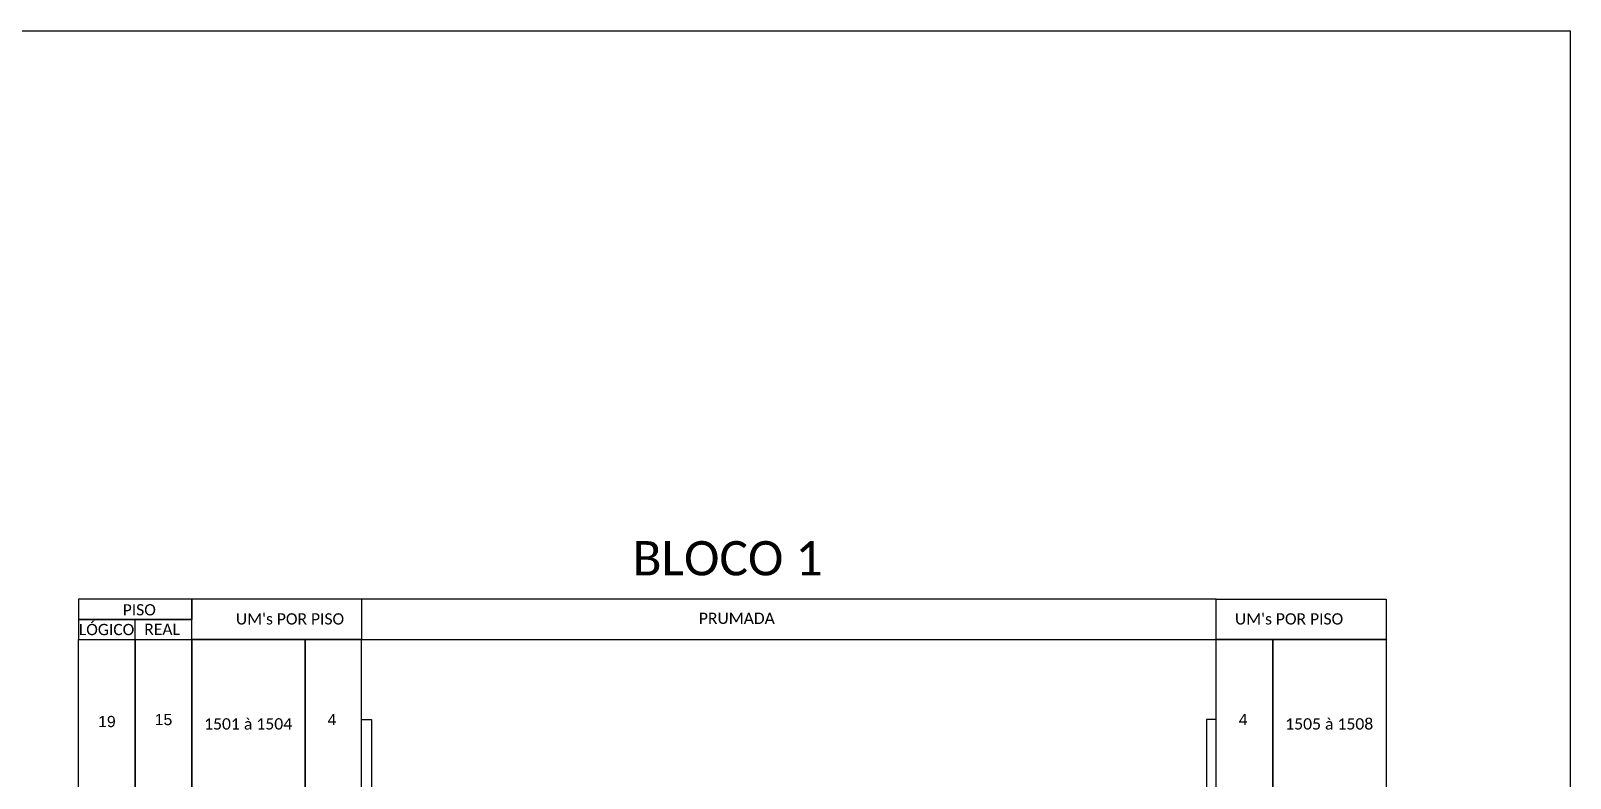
# Model space of a CAD drawing. Header units: millimetres. Extents: x 688550 to 690417, y 7458888 to 7459543.
# Drawn here: x 689244.8 to 689476.5, y 7459430.8 to 7459543.2 of the extents above; entities that cross this region are included whole.
import ezdxf
from ezdxf.enums import TextEntityAlignment as Align

# ---------------------------------------------------------------- set-up
doc = ezdxf.new("R2010")
doc.units = ezdxf.units.MM
doc.header["$LTSCALE"] = 3
doc.header["$MEASUREMENT"] = 0
doc.layers.add('label_cabos', color=7, linetype='Continuous')
doc.styles.add('ARIAL', font='arial.ttf')
doc.styles.add('WMF-Calibri0', font='calibri.ttf')

msp = doc.modelspace()

# ---------------------------------------------------------------- linework, layer by layer
for p, q in [((689423.18, 7459457.69), (689269.03, 7459457.69)), ((689269.03, 7459457.69), (689269.03, 7459457.69)), ((689269.03, 7459457.69), (689269.03, 7459454.66)), ((689269.03, 7459451.64), (689389.95, 7459451.64)), ((689269.03, 7459427.54), (689269.03, 7459451.64)), ((689269.03, 7459451.64), (689423.18, 7459451.64))]:
    msp.add_line(p, q)
for points in [[(688549.81, 7459543.25), (689476.45, 7459543.25), (689476.45, 7458888.05), (688549.81, 7458888.05)], [(689251.99, 7459451.64), (689260.51, 7459451.64), (689260.51, 7459427.54), (689251.99, 7459427.54)], [(689260.51, 7459451.64), (689269.03, 7459451.64), (689269.03, 7459427.54), (689260.51, 7459427.54)], [(689286.06, 7459451.64), (689269.03, 7459451.64), (689269.03, 7459427.54), (689286.06, 7459427.54)], [(689294.58, 7459451.64), (689286.06, 7459451.64), (689286.06, 7459427.54), (689294.58, 7459427.54)], [(689423.19, 7459451.64), (689431.71, 7459451.64), (689431.71, 7459427.54), (689423.19, 7459427.54)], [(689431.71, 7459451.64), (689448.75, 7459451.64), (689448.75, 7459427.54), (689431.71, 7459427.54)]]:
    msp.add_lwpolyline(points, close=True)
at = {"color": 0}
for points in [[(689251.99, 7459454.66), (689269.03, 7459454.66), (689269.03, 7459457.69), (689251.99, 7459457.69)], [(689251.99, 7459451.64), (689269.03, 7459451.64), (689269.03, 7459454.66), (689251.99, 7459454.66)]]:
    msp.add_lwpolyline(points, close=True, dxfattribs=at)
for points in [[(689294.59, 7459451.64), (689294.59, 7459457.69)], [(689423.18, 7459451.64), (689423.18, 7459457.69)], [(689260.51, 7459451.64), (689260.51, 7459454.66)]]:
    msp.add_lwpolyline(points)
at = {"color": 3}
for points in [[(689294.58, 7459439.59), (689296.04, 7459439.59), (689296.04, 7459423.89), (689296.04, 7459423.89), (689296.04, 7459423.89), (689296.04, 7459416.9), (689297.43, 7459415.56), (689296.04, 7459414.22), (689296.04, 7459410.02), (689294.58, 7459410.02)], [(689423.19, 7459439.59), (689421.73, 7459439.59), (689421.73, 7459423.89), (689421.73, 7459423.89), (689421.73, 7459423.89), (689421.73, 7459416.9), (689420.34, 7459415.56), (689421.73, 7459414.22), (689421.73, 7459410.02), (689423.19, 7459410.02)]]:
    msp.add_lwpolyline(points, dxfattribs=at)
at = {"layer": 'label_cabos', "linetype": 'Continuous'}
msp.add_lwpolyline([(689448.75, 7459451.64), (689423.18, 7459451.64), (689423.18, 7459457.69), (689448.75, 7459457.69)], close=True, dxfattribs=at)

# ---------------------------------------------------------------- texts
at = {"color": 0, "style": 'WMF-Calibri0'}
for s, height, p in [('BLOCO 1', 5.165, (689335.33, 7459461.28)), ('     PISO', 1.693, (689255.64, 7459455.26)), ('  LÓGICO', 1.693, (689250.83, 7459452.29)), ("UM's POR PISO", 1.6928, (689275.66, 7459453.89)), ('PRUMADA', 1.693, (689345.33, 7459453.98)), ("UM's POR PISO", 1.6928, (689426, 7459453.89)), ('    REAL', 1.693, (689259.48, 7459452.33))]:
    msp.add_text(s, height=height, dxfattribs=at).set_placement(p)
at = {"style": 'WMF-Calibri0'}
for s, p in [('1501 à 1504', (689270.87, 7459438.08)), ('1505 à 1508', (689433.56, 7459438.08))]:
    msp.add_text(s, height=1.7053, dxfattribs=at).set_placement(p)
at = {"style": 'ARIAL', "flags": 12}
for tag, p in [('15', (689264.77, 7459439.59)), ('4', (689290.11, 7459439.59)), ('4', (689427.23, 7459439.59)), ('19', (689256.25, 7459439.29))]:
    msp.add_attdef(tag, text='XX', height=1.693, dxfattribs=at).set_placement(p, align=Align.MIDDLE_CENTER)

doc.saveas('drawing.dxf')
